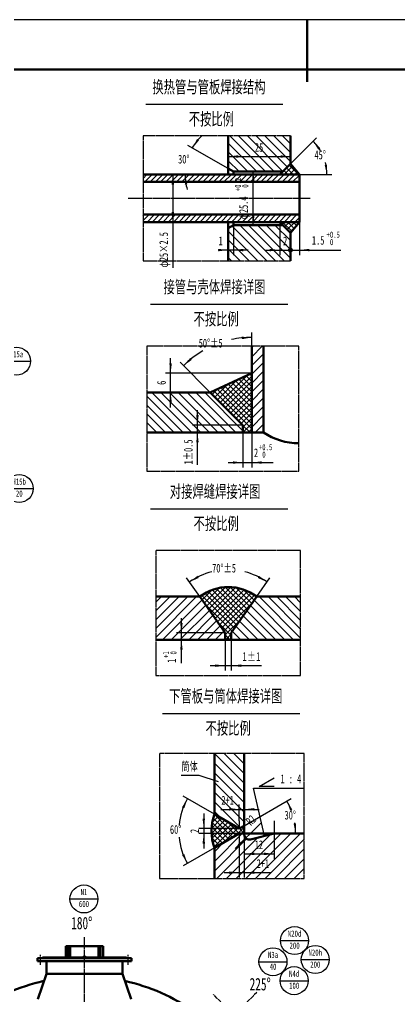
# Model space of a CAD drawing. Header units: millimetres. Extents: x -8410 to 8410, y -5940 to 5940.
# Drawn here: x -2311 to 742, y -1907 to 5940 of the extents above; entities that cross this region are included whole.
import ezdxf

# ---------------------------------------------------------------- set-up
doc = ezdxf.new("R2010")
doc.units = ezdxf.units.MM
doc.linetypes.add('EB_DASHDOT', pattern=[39, 30, -3, 3, -3])
for name, color, linetype, lineweight in [('CAXA0', 7, 'Continuous', 70), ('CAXA1', 1, 'EB_DASHDOT', 25), ('CAXA3', 7, 'Continuous', 25), ('CAXA4', 3, 'Continuous', 25), ('CAXA5', 4, 'Continuous', 25)]:
    doc.layers.add(name, color=color, linetype=linetype, lineweight=lineweight)
doc.styles.add('标准', font='', dxfattribs={"width": 0.667})
doc.styles.get('标准').set_extended_font_data('FangSong_GB2312')
doc.dimstyles.new('标准', dxfattribs={"dimscale": 20, "dimtxt": 3.5, "dimasz": 4, "dimexe": 2, "dimexo": 0, "dimtad": 1, "dimdec": 1, "dimdsep": 46, "dimtxsty": '标准', "dimcen": 0, "dimdle": 6, "dimazin": 2, "dimtfac": 1, "dimtdec": 3, "dimtmove": 0, "dimatfit": 3, "dimldrblk": 'NONE', "dimfxl": 0, "dimtolj": 1, "dimtzin": 0, "dimarcsym": 0})
doc.dimstyles.new('标准(箭头)', dxfattribs={"dimscale": 20, "dimtxt": 3.5, "dimasz": 4, "dimexe": 2, "dimexo": 0, "dimtad": 1, "dimdec": 1, "dimdsep": 46, "dimtxsty": '标准', "dimblk2": 'DOT', "dimcen": 0, "dimdle": 6, "dimazin": 2, "dimtfac": 1, "dimtdec": 3, "dimtmove": 0, "dimatfit": 3, "dimldrblk": 'NONE', "dimfxl": 0, "dimtolj": 1, "dimtzin": 0, "dimarcsym": 0})
doc.dimstyles.new('标准(箭头左)', dxfattribs={"dimscale": 20, "dimtxt": 3.5, "dimasz": 4, "dimexe": 2, "dimexo": 0, "dimtad": 1, "dimdec": 1, "dimdsep": 46, "dimtxsty": '标准', "dimblk1": 'DOT', "dimcen": 0, "dimdle": 6, "dimazin": 2, "dimtfac": 1, "dimtdec": 3, "dimtmove": 0, "dimatfit": 3, "dimldrblk": 'NONE', "dimfxl": 0, "dimtolj": 1, "dimtzin": 0, "dimarcsym": 0})

# ---------------------------------------------------------------- blocks, each defined once
blk = doc.blocks.new('CAXBLOCK131')
at = {"layer": 'CAXA0', "color": 0, "linetype": 'Continuous', "lineweight": 25}
for p, q in [((-184.8, 4694.3), (-117.7, 4761.4)), ((-142.3, 4694.3), (-98.4, 4738.2)), ((-99.9, 4694.3), (-79.2, 4715)), ((-202.2, 4295), (-183.6, 4313.6)), ((-180.9, 4273.8), (-141.2, 4313.6)), ((-159.7, 4252.6), (-98.8, 4313.6)), ((-138.5, 4231.4), (-89.2, 4280.7))]:
    blk.add_line(p, q, dxfattribs=at)
blk = doc.blocks.new('CAXBLOCK132')
at = {"layer": 'CAXA0', "color": 0, "linetype": 'Continuous', "lineweight": 25}
for p, q in [((-187.7, 4727.3), (-154.6, 4694.3)), ((-166.4, 4748.5), (-112.2, 4694.3)), ((-145.2, 4769.7), (-69.8, 4694.3)), ((-208.9, 4706.1), (-197.1, 4694.3)), ((-198.2, 4313.6), (-123.8, 4239.2)), ((-155.8, 4313.6), (-104.5, 4262.3)), ((-113.4, 4313.6), (-85.3, 4285.5)), ((-70.9, 4313.6), (-66, 4308.6))]:
    blk.add_line(p, q, dxfattribs=at)
blk = doc.blocks.new('CAXBLOCK133')
at = {"layer": 'CAXA0', "color": 0, "linetype": 'Continuous', "lineweight": 25}
for p, q in [((-634, 4947.3), (-405.4, 4718.7)), ((-621.7, 5005.7), (-334.7, 4718.7)), ((-551, 5005.7), (-264, 4718.7)), ((-480.3, 5005.7), (-194.7, 4720.2)), ((-409.6, 5005.7), (-159.4, 4755.6)), ((-338.8, 5005.7), (-134, 4800.9)), ((-268.1, 5005.7), (-134, 4871.6)), ((-197.4, 5005.7), (-134, 4942.3)), ((-634, 4876.6), (-476.1, 4718.7)), ((-634, 4805.9), (-546.8, 4718.7)), ((-634, 4240.2), (-395.8, 4002.1)), ((-605.1, 4282), (-325.1, 4002.1)), ((-541.4, 4289.1), (-254.4, 4002.1)), ((-470.7, 4289.1), (-183.7, 4002.1)), ((-400, 4289.1), (-134, 4023.1)), ((-329.3, 4289.1), (-134, 4093.8)), ((-258.6, 4289.1), (-134, 4164.5)), ((-634, 4169.5), (-466.6, 4002.1)), ((-634, 4098.8), (-537.3, 4002.1)), ((-634, 4028.1), (-608, 4002.1))]:
    blk.add_line(p, q, dxfattribs=at)
blk = doc.blocks.new('CAXBLOCK134')
at = {"layer": 'CAXA0', "color": 0, "linetype": 'Continuous', "lineweight": 25}
for p, q in [((-1318, 4664.1), (-1287.9, 4694.3)), ((-1304.5, 4635.1), (-1245.4, 4694.3)), ((-1262.1, 4635.1), (-1203, 4694.3)), ((-1219.7, 4635.1), (-1160.6, 4694.3)), ((-1177.3, 4635.1), (-1118.2, 4694.3)), ((-1134.8, 4635.1), (-1075.7, 4694.3)), ((-1092.4, 4635.1), (-1033.3, 4694.3)), ((-1050, 4635.1), (-990.9, 4694.3)), ((-1007.6, 4635.1), (-948.4, 4694.3)), ((-965.1, 4635.1), (-906, 4694.3)), ((-922.7, 4635.1), (-863.6, 4694.3)), ((-880.3, 4635.1), (-821.2, 4694.3)), ((-837.9, 4635.1), (-778.7, 4694.3)), ((-795.4, 4635.1), (-736.3, 4694.3)), ((-753, 4635.1), (-693.9, 4694.3)), ((-710.6, 4635.1), (-651.5, 4694.3)), ((-668.2, 4635.1), (-609, 4694.3)), ((-625.7, 4635.1), (-566.6, 4694.3)), ((-583.3, 4635.1), (-524.2, 4694.3)), ((-540.9, 4635.1), (-481.8, 4694.3)), ((-498.4, 4635.1), (-439.3, 4694.3)), ((-456, 4635.1), (-396.9, 4694.3)), ((-413.6, 4635.1), (-354.5, 4694.3)), ((-371.2, 4635.1), (-312, 4694.3)), ((-328.7, 4635.1), (-269.6, 4694.3)), ((-286.3, 4635.1), (-227.2, 4694.3)), ((-243.9, 4635.1), (-184.8, 4694.3)), ((-201.5, 4635.1), (-142.3, 4694.3)), ((-159, 4635.1), (-99.9, 4694.3)), ((-116.6, 4635.1), (-61.9, 4689.9)), ((-74.2, 4635.1), (-61.9, 4647.5)), ((-1318, 4324.7), (-1270, 4372.7)), ((-1318, 4367.1), (-1312.5, 4372.7)), ((-1286.7, 4313.6), (-1227.6, 4372.7)), ((-1244.3, 4313.6), (-1185.2, 4372.7)), ((-1201.9, 4313.6), (-1142.7, 4372.7)), ((-1159.4, 4313.6), (-1100.3, 4372.7)), ((-1117, 4313.6), (-1057.9, 4372.7)), ((-1074.6, 4313.6), (-1015.5, 4372.7)), ((-1032.2, 4313.6), (-973, 4372.7)), ((-989.7, 4313.6), (-930.6, 4372.7)), ((-947.3, 4313.6), (-888.2, 4372.7)), ((-904.9, 4313.6), (-845.8, 4372.7)), ((-862.5, 4313.6), (-803.3, 4372.7)), ((-820, 4313.6), (-760.9, 4372.7)), ((-777.6, 4313.6), (-718.5, 4372.7)), ((-735.2, 4313.6), (-676.1, 4372.7)), ((-692.7, 4313.6), (-633.6, 4372.7)), ((-650.3, 4313.6), (-591.2, 4372.7)), ((-607.9, 4313.6), (-548.8, 4372.7)), ((-565.5, 4313.6), (-506.3, 4372.7)), ((-523, 4313.6), (-463.9, 4372.7)), ((-480.6, 4313.6), (-421.5, 4372.7)), ((-438.2, 4313.6), (-379.1, 4372.7)), ((-395.8, 4313.6), (-336.6, 4372.7)), ((-353.3, 4313.6), (-294.2, 4372.7)), ((-310.9, 4313.6), (-251.8, 4372.7)), ((-268.5, 4313.6), (-209.4, 4372.7)), ((-226.1, 4313.6), (-166.9, 4372.7)), ((-183.6, 4313.6), (-124.5, 4372.7)), ((-141.2, 4313.6), (-82.1, 4372.7)), ((-98.8, 4313.6), (-61.9, 4350.5))]:
    blk.add_line(p, q, dxfattribs=at)
blk = doc.blocks.new('*D248')
at = {"layer": 'CAXA4', "linetype": 'Continuous', "lineweight": 25}
for points in [[(-922.9, 4909.3), (-884.3, 4981), (-869.1, 4968)], [(-980.5, 4694.3), (-982.9, 4612.9), (-963.2, 4616.6)]]:
    blk.add_hatch(color=0, dxfattribs=at).paths.add_polyline_path(points, flags=0)
at = {"layer": 'CAXA4', "color": 0, "linetype": 'Continuous', "lineweight": 25}
blk.add_line((-634, 4742.5), (-957.5, 4929.3), dxfattribs=at)
for start, end in [(134.01365, 150), (180, 195.98635)]:
    blk.add_arc((-550.4, 4694.3), 430.1, start, end, dxfattribs=at)
at = {"layer": 'CAXA4', "color": 0, "linetype": 'Continuous', "lineweight": 25, "insert": (-1036.8, 4853.5), "char_height": 70, "attachment_point": 1, "style": '标准'}
blk.add_mtext('\\fFangSong_GB2312|b0|i0|p34;30{%%D}', dxfattribs=at)
blk = doc.blocks.new('_NONE')
blk = doc.blocks.new('*D249')
at = {"layer": 'CAXA4', "linetype": 'Continuous', "lineweight": 25}
for points in [[(-1079.5, 4694.3), (-1089.5, 4614.3), (-1069.5, 4614.3)], [(-1079.5, 4313.6), (-1089.5, 4393.6), (-1069.5, 4393.6)]]:
    blk.add_hatch(color=0, dxfattribs=at).paths.add_polyline_path(points, flags=0)
at = {"layer": 'CAXA4', "color": 0, "linetype": 'Continuous', "lineweight": 25}
for p, q in [((-1321, 4694.3), (-1039.5, 4694.3)), ((-1079.5, 4694.3), (-1079.5, 3944.7)), ((-1321, 4313.6), (-1039.5, 4313.6))]:
    blk.add_line(p, q, dxfattribs=at)
at = {"layer": 'CAXA4', "color": 0, "linetype": 'Continuous', "lineweight": 25, "insert": (-1187.9, 3948.2), "char_height": 70, "attachment_point": 1, "rotation": 90, "style": '标准'}
blk.add_mtext('\\fFangSong_GB2312|b0|i0|p34;φ25×2.5', dxfattribs=at)
blk = doc.blocks.new('CAXBLOCK135')
at = {"layer": 'CAXA4', "color": 0, "attachment_point": 1, "rotation": 90, "style": '标准'}
for s, insert, char_height in [('\\fFangSong_GB2312|b0|i0|p34;+0.2', (-581.1, 4561.2), 49.497), ('\\fFangSong_GB2312|b0|i0|p34;0', (-522, 4588.8), 49.497), ('\\fFangSong_GB2312|b0|i0|p34;φ25.4', (-546.1, 4334.3), 70)]:
    blk.add_mtext(s, dxfattribs=dict(at, insert=insert, char_height=char_height))
blk = doc.blocks.new('*D250')
at = {"layer": 'CAXA4', "linetype": 'Continuous', "lineweight": 25}
for points in [[(-432.7, 4718.7), (-422.7, 4638.7), (-442.7, 4638.7)], [(-432.7, 4289.1), (-422.7, 4369.1), (-442.7, 4369.1)]]:
    blk.add_hatch(color=0, dxfattribs=at).paths.add_polyline_path(points, flags=0)
at = {"layer": 'CAXA4', "color": 0, "linetype": 'Continuous', "lineweight": 25}
for p, q in [((-592.8, 4718.7), (-392.7, 4718.7)), ((-432.7, 4289.1), (-432.7, 4718.7)), ((-196.2, 4289.1), (-472.7, 4289.1))]:
    blk.add_line(p, q, dxfattribs=at)
blk.add_blockref('CAXBLOCK135', (0, 0), dxfattribs=at)
blk = doc.blocks.new('*D252')
at = {"layer": 'CAXA4', "linetype": 'Continuous', "lineweight": 25}
for points in [[(-634, 4088.2), (-714, 4098.2), (-714, 4078.2)], [(-592.8, 4088.2), (-512.8, 4098.2), (-512.8, 4078.2)]]:
    blk.add_hatch(color=0, dxfattribs=at).paths.add_polyline_path(points, flags=0)
at = {"layer": 'CAXA4', "color": 0, "linetype": 'Continuous', "lineweight": 25}
for p, q in [((-634, 4313.6), (-634, 4048.2)), ((-592.8, 4289.1), (-592.8, 4048.2)), ((-472.8, 4088.2), (-714.8, 4088.2))]:
    blk.add_line(p, q, dxfattribs=at)
at = {"layer": 'CAXA4', "color": 0, "linetype": 'Continuous', "lineweight": 25, "insert": (-711.3, 4196.6), "char_height": 70, "attachment_point": 1, "style": '标准'}
blk.add_mtext('\\fFangSong_GB2312|b0|i0|p34;1', dxfattribs=at)
blk = doc.blocks.new('*D253')
at = {"layer": 'CAXA4', "linetype": 'Continuous', "lineweight": 25}
for points in [[(47.8, 4962.8), (106.4, 4906.1), (89.6, 4895.2)], [(159, 4694.3), (160.4, 4775.8), (140.8, 4771.6)]]:
    blk.add_hatch(color=0, dxfattribs=at).paths.add_polyline_path(points, flags=0)
at = {"layer": 'CAXA4', "color": 0, "linetype": 'Continuous', "lineweight": 25}
for p, q in [((-134, 4781), (76.1, 4991)), ((-61.9, 4694.3), (199, 4694.3))]:
    blk.add_line(p, q, dxfattribs=at)
for start, end in [(30.59508, 45), (0, 14.85652)]:
    blk.add_arc((-220.7, 4694.3), 379.7, start, end, dxfattribs=at)
at = {"layer": 'CAXA4', "color": 0, "linetype": 'Continuous', "lineweight": 25, "insert": (59.2, 4887.5), "char_height": 70, "attachment_point": 1, "style": '标准'}
blk.add_mtext('\\fFangSong_GB2312|b0|i0|p34;45{%%D}', dxfattribs=at)
blk = doc.blocks.new('*D254')
at = {"layer": 'CAXA4', "linetype": 'Continuous', "lineweight": 25}
for points in [[(-220.7, 4088.2), (-300.7, 4078.2), (-300.7, 4098.2)], [(-114, 4088.2), (-114.2, 4091.3), (-115, 4094.4), (-116.2, 4097.3), (-117.8, 4100), (-119.9, 4102.4), (-122.2, 4104.4), (-124.9, 4106), (-127.8, 4107.2), (-130.9, 4108), (-134, 4108.2), (-137.1, 4108), (-140.2, 4107.2), (-143.1, 4106), (-145.7, 4104.4), (-148.1, 4102.4), (-150.2, 4100), (-151.8, 4097.3), (-153, 4094.4), (-153.7, 4091.3), (-154, 4088.2), (-153.7, 4085.1), (-153, 4082), (-151.8, 4079.1), (-150.2, 4076.5), (-148.1, 4074.1), (-145.7, 4072), (-143.1, 4070.4), (-140.2, 4069.2), (-137.1, 4068.5), (-134, 4068.2), (-130.9, 4068.5), (-127.8, 4069.2), (-124.9, 4070.4), (-122.2, 4072), (-119.9, 4074.1), (-117.8, 4076.5), (-116.2, 4079.1), (-115, 4082), (-114.2, 4085.1)]]:
    blk.add_hatch(color=0, dxfattribs=at).paths.add_polyline_path(points, flags=0)
at = {"layer": 'CAXA4', "color": 0, "linetype": 'Continuous', "lineweight": 25}
for p, q in [((-134, 4226.9), (-134, 4048.2)), ((-340.7, 4088.2), (-14, 4088.2)), ((-220.7, 4157.8), (-220.7, 4048.2))]:
    blk.add_line(p, q, dxfattribs=at)
at = {"layer": 'CAXA4', "color": 0, "linetype": 'Continuous', "lineweight": 25, "insert": (-193.3, 4196.6), "char_height": 70, "attachment_point": 1, "style": '标准'}
blk.add_mtext('\\fFangSong_GB2312|b0|i0|p34;2', dxfattribs=at)
blk = doc.blocks.new('_DOT')
at = {"color": 0, "linetype": 'ByBlock', "lineweight": -2}
blk.add_line((-0.5, 0), (-1, 0), dxfattribs=at)
at = {"color": 0, "linetype": 'ByBlock', "const_width": 0.5}
blk.add_lwpolyline([(-0.25, 0, 1), (0.25, 0, 1)], format="xyb", close=True, dxfattribs=at)
blk = doc.blocks.new('CAXBLOCK136')
at = {"layer": 'CAXA4', "color": 0, "attachment_point": 1, "style": '标准'}
for s, insert, char_height in [('\\fFangSong_GB2312|b0|i0|p34;1.5', (38.6, 4201.6), 70), ('\\fFangSong_GB2312|b0|i0|p34;+0.5', (155.6, 4236.6), 49.497), ('\\fFangSong_GB2312|b0|i0|p34;0', (183.1, 4177.5), 49.497)]:
    blk.add_mtext(s, dxfattribs=dict(at, insert=insert, char_height=char_height))
blk = doc.blocks.new('*D255')
at = {"layer": 'CAXA4', "linetype": 'Continuous', "lineweight": 25}
for points in [[(-114, 4088.2), (-114.2, 4091.3), (-115, 4094.4), (-116.2, 4097.3), (-117.8, 4100), (-119.9, 4102.4), (-122.2, 4104.4), (-124.9, 4106), (-127.8, 4107.2), (-130.9, 4108), (-134, 4108.2), (-137.1, 4108), (-140.2, 4107.2), (-143.1, 4106), (-145.7, 4104.4), (-148.1, 4102.4), (-150.2, 4100), (-151.8, 4097.3), (-153, 4094.4), (-153.7, 4091.3), (-154, 4088.2), (-153.7, 4085.1), (-153, 4082), (-151.8, 4079.1), (-150.2, 4076.5), (-148.1, 4074.1), (-145.7, 4072), (-143.1, 4070.4), (-140.2, 4069.2), (-137.1, 4068.5), (-134, 4068.2), (-130.9, 4068.5), (-127.8, 4069.2), (-124.9, 4070.4), (-122.2, 4072), (-119.9, 4074.1), (-117.8, 4076.5), (-116.2, 4079.1), (-115, 4082), (-114.2, 4085.1)], [(-61.9, 4088.2), (18.1, 4078.2), (18.1, 4098.2)]]:
    blk.add_hatch(color=0, dxfattribs=at).paths.add_polyline_path(points, flags=0)
at = {"layer": 'CAXA4', "color": 0, "linetype": 'Continuous', "lineweight": 25}
for p, q in [((-61.9, 4313.6), (-61.9, 4048.2)), ((-134, 4226.9), (-134, 4048.2)), ((-254, 4088.2), (271.4, 4088.2))]:
    blk.add_line(p, q, dxfattribs=at)
blk.add_blockref('CAXBLOCK136', (0, 0), dxfattribs=at)
blk = doc.blocks.new('CAXBLOCK137')
at = {"layer": 'CAXA0', "color": 0, "linetype": 'Continuous', "lineweight": 25}
for p, q in [((-698.9, 2865), (-482.3, 3081.6)), ((-677.6, 2843.7), (-445, 3076.4)), ((-741.3, 2907.4), (-640.3, 3008.4)), ((-720.1, 2886.2), (-561.3, 3045)), ((-656.4, 2822.5), (-445, 3033.9)), ((-635.2, 2801.3), (-445, 2991.5)), ((-762.5, 2928.6), (-719.3, 2971.8)), ((-614, 2780.1), (-445, 2949.1)), ((-592.8, 2758.9), (-445, 2906.7)), ((-571.6, 2737.7), (-445, 2864.2)), ((-550.4, 2716.5), (-445, 2821.8)), ((-529.2, 2695.3), (-445, 2779.4)), ((-515.9, 2666.1), (-445, 2737)), ((-515.9, 2623.6), (-445, 2694.5)), ((-474.2, 2622.9), (-445, 2652.1))]:
    blk.add_line(p, q, dxfattribs=at)
blk = doc.blocks.new('CAXBLOCK138')
at = {"layer": 'CAXA0', "color": 0, "linetype": 'Continuous', "lineweight": 25}
for p, q in [((-519, 3064.6), (-445, 2990.6)), ((-490, 3078), (-445, 3033)), ((-461, 3091.4), (-445, 3075.5)), ((-693, 2984), (-445, 2736)), ((-664, 2997.4), (-445, 2778.5)), ((-635, 3010.9), (-445, 2820.9)), ((-606, 3024.3), (-445, 2863.3)), ((-577, 3037.7), (-445, 2905.8)), ((-548, 3051.1), (-445, 2948.2)), ((-751, 2957.2), (-445, 2651.2)), ((-722, 2970.6), (-445, 2693.6)), ((-515.9, 2679.7), (-459.1, 2622.9)), ((-515.9, 2637.2), (-501.6, 2622.9))]:
    blk.add_line(p, q, dxfattribs=at)
blk = doc.blocks.new('CAXBLOCK139')
at = {"layer": 'CAXA0', "color": 0, "linetype": 'Continuous', "lineweight": 25}
for p, q in [((-1287.8, 2914.1), (-996.5, 2622.9)), ((-1247.4, 2944.5), (-925.8, 2622.9)), ((-1176.7, 2944.5), (-855.1, 2622.9)), ((-1106, 2944.5), (-784.4, 2622.9)), ((-1035.3, 2944.5), (-713.7, 2622.9)), ((-964.6, 2944.5), (-643, 2622.9)), ((-893.9, 2944.5), (-572.3, 2622.9)), ((-823.2, 2944.5), (-515.9, 2637.2)), ((-1287.8, 2843.4), (-1067.3, 2622.9)), ((-1287.8, 2772.7), (-1138, 2622.9)), ((-1287.8, 2702), (-1208.7, 2622.9)), ((-1287.8, 2631.3), (-1279.4, 2622.9))]:
    blk.add_line(p, q, dxfattribs=at)
blk = doc.blocks.new('CAXBLOCK140')
at = {"layer": 'CAXA0', "color": 0, "linetype": 'Continuous', "lineweight": 25}
for p, q in [((-445, 3231.9), (-361.9, 3315.1)), ((-445, 3302.6), (-432.6, 3315.1)), ((-445, 3161.2), (-350.5, 3255.7)), ((-445, 3090.5), (-350.5, 3185)), ((-445, 3019.8), (-350.5, 3114.3)), ((-445, 2949.1), (-350.5, 3043.6)), ((-445, 2878.4), (-350.5, 2972.9)), ((-445, 2807.7), (-350.5, 2902.2)), ((-445, 2737), (-350.5, 2831.5)), ((-445, 2666.2), (-350.5, 2760.8)), ((-417.7, 2622.9), (-350.5, 2690))]:
    blk.add_line(p, q, dxfattribs=at)
blk = doc.blocks.new('*D261')
at = {"layer": 'CAXA4', "linetype": 'Continuous', "lineweight": 25}
for points in [[(-1097.3, 3098.8), (-1087.3, 3178.8), (-1107.3, 3178.8)], [(-1097.3, 2944.5), (-1087.3, 2864.5), (-1107.3, 2864.5)]]:
    blk.add_hatch(color=0, dxfattribs=at).paths.add_polyline_path(points, flags=0)
at = {"layer": 'CAXA4', "color": 0, "linetype": 'Continuous', "lineweight": 25}
for p, q in [((-1097.3, 2824.5), (-1097.3, 3218.8)), ((-445, 3098.8), (-1137.3, 3098.8)), ((-819.1, 2944.5), (-1137.3, 2944.5))]:
    blk.add_line(p, q, dxfattribs=at)
at = {"layer": 'CAXA4', "color": 0, "linetype": 'Continuous', "lineweight": 25, "insert": (-1205.7, 3005.6), "char_height": 70, "attachment_point": 1, "rotation": 90, "style": '标准'}
blk.add_mtext('\\fFangSong_GB2312|b0|i0|p34;6', dxfattribs=at)
blk = doc.blocks.new('CAXBLOCK141')
at = {"layer": 'CAXA4', "color": 0, "attachment_point": 1, "style": '标准'}
for s, insert, char_height in [('\\fFangSong_GB2312|b0|i0|p34;+0.5', (-388.1, 2529.7), 49.497), ('\\fFangSong_GB2312|b0|i0|p34;2', (-427.1, 2494.7), 70), ('\\fFangSong_GB2312|b0|i0|p34;0', (-360.6, 2470.6), 49.497)]:
    blk.add_mtext(s, dxfattribs=dict(at, insert=insert, char_height=char_height))
blk = doc.blocks.new('*D262')
at = {"layer": 'CAXA4', "linetype": 'Continuous', "lineweight": 25}
for points in [[(-515.9, 2381.3), (-595.9, 2371.3), (-595.9, 2391.3)], [(-445, 2381.3), (-365, 2371.3), (-365, 2391.3)]]:
    blk.add_hatch(color=0, dxfattribs=at).paths.add_polyline_path(points, flags=0)
at = {"layer": 'CAXA4', "color": 0, "linetype": 'Continuous', "lineweight": 25}
for p, q in [((-515.9, 2682), (-515.9, 2341.3)), ((-445, 2622.9), (-445, 2341.3)), ((-635.9, 2381.3), (-272.3, 2381.3))]:
    blk.add_line(p, q, dxfattribs=at)
blk.add_blockref('CAXBLOCK141', (0, 0), dxfattribs=at)
blk = doc.blocks.new('CAXBLOCK142')
at = {"layer": 'CAXA4', "color": 0, "insert": (-989.9, 2366.5), "char_height": 70, "attachment_point": 1, "rotation": 90, "style": '标准'}
blk.add_mtext('\\fFangSong_GB2312|b0|i0|p34;1{%%P}0.5', dxfattribs=at)
blk = doc.blocks.new('*D264')
at = {"layer": 'CAXA4', "linetype": 'Continuous', "lineweight": 25}
for points in [[(-881.5, 2682), (-871.5, 2762), (-891.5, 2762)], [(-881.5, 2622.9), (-871.5, 2542.9), (-891.5, 2542.9)]]:
    blk.add_hatch(color=0, dxfattribs=at).paths.add_polyline_path(points, flags=0)
at = {"layer": 'CAXA4', "color": 0, "linetype": 'Continuous', "lineweight": 25}
for p, q in [((-881.5, 2363), (-881.5, 2802)), ((-515.9, 2682), (-921.5, 2682)), ((-611.7, 2622.9), (-921.5, 2622.9))]:
    blk.add_line(p, q, dxfattribs=at)
blk.add_blockref('CAXBLOCK142', (0, 0), dxfattribs=at)
blk = doc.blocks.new('CAXBLOCK143')
at = {"layer": 'CAXA4', "color": 0, "insert": (-871.2, 3375.4), "char_height": 70, "attachment_point": 1, "style": '标准'}
blk.add_mtext('\\fFangSong_GB2312|b0|i0|p34;50{%%D}{%%P}5', dxfattribs=at)
blk = doc.blocks.new('*D266')
at = {"layer": 'CAXA4', "linetype": 'Continuous', "lineweight": 25}
for points in [[(-445, 3386.5), (-525.9, 3392.3), (-523.9, 3372.4)], [(-993.3, 3159.4), (-940.2, 3220.7), (-927.6, 3205.2)]]:
    blk.add_hatch(color=0, dxfattribs=at).paths.add_polyline_path(points, flags=0)
at = {"layer": 'CAXA4', "color": 0, "linetype": 'Continuous', "lineweight": 25}
for p, q in [((-445, 3315.1), (-445, 3426.5)), ((-778.4, 2944.5), (-1021.6, 3187.7))]:
    blk.add_line(p, q, dxfattribs=at)
for start, end in [(90, 102.19424), (120.45397, 135)]:
    blk.add_arc((-445, 2611.1), 775.4, start, end, dxfattribs=at)
blk.add_blockref('CAXBLOCK143', (0, 0), dxfattribs=at)
blk = doc.blocks.new('CAXBLOCK144')
at = {"layer": 'CAXA0', "color": 0, "linetype": 'Continuous', "lineweight": 25}
for p, q in [((-1215.3, 976.7), (-887.8, 1304.3)), ((-1215.3, 1047.4), (-958.5, 1304.3)), ((-1215.3, 1118.1), (-1029.2, 1304.3)), ((-1215.3, 1188.9), (-1099.9, 1304.3)), ((-1215.3, 1259.6), (-1170.6, 1304.3)), ((-1163.1, 958.2), (-843.9, 1277.4)), ((-1092.4, 958.2), (-814.8, 1235.8)), ((-1021.7, 958.2), (-785.7, 1194.2)), ((-951, 958.2), (-756.5, 1152.6)), ((-880.3, 958.2), (-727.4, 1111)), ((-809.5, 958.2), (-698.3, 1069.5)), ((-738.8, 958.2), (-669.2, 1027.9)), ((-668.1, 958.2), (-658.2, 968.1))]:
    blk.add_line(p, q, dxfattribs=at)
blk = doc.blocks.new('CAXBLOCK145')
at = {"layer": 'CAXA0', "color": 0, "linetype": 'Continuous', "lineweight": 25}
for p, q in [((-426.1, 1274.6), (-109.7, 958.2)), ((-385, 1304.3), (-52.7, 971.9)), ((-314.3, 1304.3), (-52.7, 1042.6)), ((-243.6, 1304.3), (-52.7, 1113.3)), ((-172.9, 1304.3), (-52.7, 1184.1)), ((-102.2, 1304.3), (-52.7, 1254.8)), ((-484.3, 1191.4), (-251.1, 958.2)), ((-455.2, 1233), (-180.4, 958.2)), ((-542.5, 1108.2), (-392.5, 958.2)), ((-513.4, 1149.8), (-321.8, 958.2)), ((-600.8, 1025), (-534, 958.2)), ((-571.7, 1066.6), (-463.2, 958.2)), ((-609.7, 963.3), (-604.7, 958.2))]:
    blk.add_line(p, q, dxfattribs=at)
blk = doc.blocks.new('CAXBLOCK146')
at = {"layer": 'CAXA0', "color": 0, "linetype": 'Continuous', "lineweight": 25}
for p, q in [((-794.2, 1345.7), (-548.4, 1099.9)), ((-764.3, 1358.2), (-530.9, 1124.9)), ((-732.1, 1368.5), (-513.4, 1149.8)), ((-697.3, 1376.1), (-495.9, 1174.8)), ((-659.3, 1380.6), (-478.5, 1199.7)), ((-617.4, 1381.1), (-461, 1224.7)), ((-569.8, 1375.9), (-443.5, 1249.6)), ((-513, 1361.5), (-426.1, 1274.6)), ((-848.1, 1314.8), (-583.3, 1050)), ((-822.1, 1331.2), (-565.8, 1075)), ((-431.7, 1322.7), (-408.6, 1299.5)), ((-822.4, 1246.6), (-600.8, 1025)), ((-723.3, 1105.1), (-609.7, 991.6)), ((-658.2, 997.7), (-618.8, 958.2))]:
    blk.add_line(p, q, dxfattribs=at)
blk = doc.blocks.new('CAXBLOCK147')
at = {"layer": 'CAXA0', "color": 0, "linetype": 'Continuous', "lineweight": 25}
for p, q in [((-843.9, 1277.4), (-762.4, 1358.9)), ((-826.4, 1252.5), (-704, 1374.9)), ((-809, 1227.5), (-655.7, 1380.8)), ((-791.5, 1202.5), (-613.2, 1380.9)), ((-774, 1177.6), (-574.9, 1376.8)), ((-756.5, 1152.6), (-539.7, 1369.5)), ((-739.1, 1127.7), (-507.2, 1359.5)), ((-721.6, 1102.7), (-477.1, 1347.3)), ((-861.4, 1302.4), (-850.7, 1313)), ((-704.1, 1077.8), (-448.9, 1333)), ((-686.7, 1052.8), (-422.7, 1316.8)), ((-669.2, 1027.9), (-434.4, 1262.7)), ((-658.2, 996.4), (-533.5, 1121.1)), ((-654, 958.2), (-609.7, 1002.5)), ((-611.6, 958.2), (-609.7, 960))]:
    blk.add_line(p, q, dxfattribs=at)
blk = doc.blocks.new('CAXBLOCK148')
at = {"layer": 'CAXA4', "color": 0, "insert": (-763.4, 1568), "char_height": 70, "attachment_point": 1, "style": '标准'}
blk.add_mtext('\\fFangSong_GB2312|b0|i0|p34;70{%%D}{%%P}5', dxfattribs=at)
blk = doc.blocks.new('*D272')
at = {"layer": 'CAXA4', "linetype": 'Continuous', "lineweight": 25}
for points in [[(-945.1, 1422), (-880.9, 1471.8), (-872, 1453.9)], [(-322.8, 1422), (-387, 1471.8), (-396, 1453.9)]]:
    blk.add_hatch(color=0, dxfattribs=at).paths.add_polyline_path(points, flags=0)
at = {"layer": 'CAXA4', "color": 0, "linetype": 'Continuous', "lineweight": 25}
for p, q in [((-862.7, 1304.3), (-968.1, 1454.7)), ((-405.3, 1304.3), (-299.9, 1454.7))]:
    blk.add_line(p, q, dxfattribs=at)
for start, end in [(104.18551, 125), (55, 75.81449)]:
    blk.add_arc((-634, 977.6), 542.5, start, end, dxfattribs=at)
blk.add_blockref('CAXBLOCK148', (0, 0), dxfattribs=at)
blk = doc.blocks.new('CAXBLOCK149')
at = {"layer": 'CAXA4', "color": 0, "char_height": 70, "attachment_point": 1, "style": '标准'}
for s, insert in [('\\fFangSong_GB2312|b0|i0|p34;{%%P}', (-480.7, 858.2)), ('\\fFangSong_GB2312|b0|i0|p34;1', (-519.7, 858.2)), ('\\fFangSong_GB2312|b0|i0|p34;1', (-409.7, 858.2))]:
    blk.add_mtext(s, dxfattribs=dict(at, insert=insert))
blk = doc.blocks.new('*D274')
at = {"layer": 'CAXA4', "linetype": 'Continuous', "lineweight": 25}
for points in [[(-658.2, 749.8), (-738.2, 739.8), (-738.2, 759.8)], [(-609.7, 749.8), (-529.7, 739.8), (-529.7, 759.8)]]:
    blk.add_hatch(color=0, dxfattribs=at).paths.add_polyline_path(points, flags=0)
at = {"layer": 'CAXA4', "color": 0, "linetype": 'Continuous', "lineweight": 25}
for p, q in [((-658.2, 958.2), (-658.2, 709.8)), ((-609.7, 958.2), (-609.7, 709.8)), ((-778.2, 749.8), (-367.2, 749.8))]:
    blk.add_line(p, q, dxfattribs=at)
blk.add_blockref('CAXBLOCK149', (0, 0), dxfattribs=at)
blk = doc.blocks.new('CAXBLOCK150')
at = {"layer": 'CAXA4', "color": 0, "attachment_point": 1, "rotation": 90, "style": '标准'}
for s, insert, char_height in [('\\fFangSong_GB2312|b0|i0|p34;+1', (-1158.5, 811.7), 49.497), ('\\fFangSong_GB2312|b0|i0|p34;1', (-1123.6, 772.7), 70), ('\\fFangSong_GB2312|b0|i0|p34;0', (-1099.4, 839.2), 49.497)]:
    blk.add_mtext(s, dxfattribs=dict(at, insert=insert, char_height=char_height))
blk = doc.blocks.new('*D276')
at = {"layer": 'CAXA4', "linetype": 'Continuous', "lineweight": 25}
for points in [[(-1010.3, 1012.2), (-1000.3, 1092.2), (-1020.3, 1092.2)], [(-1010.3, 958.2), (-1000.3, 878.2), (-1020.3, 878.2)]]:
    blk.add_hatch(color=0, dxfattribs=at).paths.add_polyline_path(points, flags=0)
at = {"layer": 'CAXA4', "color": 0, "linetype": 'Continuous', "lineweight": 25}
for p, q in [((-1010.3, 769.2), (-1010.3, 1132.2)), ((-658.2, 1012.2), (-1050.3, 1012.2)), ((-702.1, 958.2), (-1050.3, 958.2))]:
    blk.add_line(p, q, dxfattribs=at)
blk.add_blockref('CAXBLOCK150', (0, 0), dxfattribs=at)
blk = doc.blocks.new('CAXBLOCK151')
at = {"layer": 'CAXA0', "color": 0, "linetype": 'Continuous', "lineweight": 25}
for p, q in [((-761.5, -506.9), (-715.4, -460.8)), ((-747.9, -450.9), (-742.3, -445.3)), ((-767.2, -597.5), (-661.6, -491.9)), ((-766.9, -554.8), (-688.5, -476.4)), ((-763.7, -636.4), (-634.7, -507.4)), ((-757.2, -672.4), (-607.8, -522.9)), ((-748.2, -705.8), (-580.9, -538.5)), ((-545.5, -587.9), (-505.5, -547.9)), ((-672, -672), (-554, -554)), ((-571.6, -614), (-545.5, -587.9)), ((-514.1, -598.9), (-505.5, -590.3))]:
    blk.add_line(p, q, dxfattribs=at)
blk = doc.blocks.new('CAXBLOCK152')
at = {"layer": 'CAXA0', "color": 0, "linetype": 'Continuous', "lineweight": 25}
for p, q in [((-743.1, -444.8), (-573.1, -614.9)), ((-766.5, -548.7), (-653.8, -661.5)), ((-762.1, -510.7), (-626.9, -645.9)), ((-754.9, -475.5), (-600, -630.4)), ((-642.8, -502.8), (-546.2, -599.3)), ((-517.7, -542.9), (-505.5, -555.2)), ((-767.5, -590.2), (-680.7, -677)), ((-544.6, -558.5), (-505.5, -597.6)), ((-763.7, -636.3), (-707.6, -692.5)), ((-753, -689.5), (-734.5, -708))]:
    blk.add_line(p, q, dxfattribs=at)
blk = doc.blocks.new('CAXBLOCK153')
at = {"layer": 'CAXA0', "color": 0, "linetype": 'Continuous', "lineweight": 25}
for p, q in [((-744.5, 44.5), (-505.5, -194.6)), ((-666.7, 44.5), (-505.5, -116.8)), ((-588.9, 44.5), (-505.5, -39)), ((-511.2, 44.5), (-505.5, 38.8)), ((-745.5, -32.4), (-505.5, -272.4)), ((-745.5, -110.1), (-505.5, -350.1)), ((-745.5, -187.9), (-505.5, -427.9)), ((-745.5, -265.7), (-505.5, -505.7)), ((-745.5, -343.5), (-535.7, -553.3)), ((-745.5, -421.3), (-692.9, -473.8))]:
    blk.add_line(p, q, dxfattribs=at)
blk = doc.blocks.new('CAXBLOCK154')
at = {"layer": 'CAXA0', "color": 0, "linetype": 'Continuous', "lineweight": 25}
for p, q in [((-745.5, -823.2), (-521.1, -598.9)), ((-648.1, -959.2), (-295.2, -606.4)), ((-570.3, -959.2), (-210, -598.9)), ((-492.5, -959.2), (-132.2, -598.9)), ((-414.7, -959.2), (-54.5, -598.9)), ((-745.5, -901), (-486.3, -641.9)), ((-745.5, -745.5), (-672, -672)), ((-725.8, -959.2), (-399, -632.3)), ((-336.9, -959.2), (-22.9, -645.1)), ((-259.1, -959.2), (-22.9, -722.9)), ((-181.4, -959.2), (-22.9, -800.7)), ((-103.6, -959.2), (-22.9, -878.5)), ((-25.8, -959.2), (-22.9, -956.3))]:
    blk.add_line(p, q, dxfattribs=at)
blk = doc.blocks.new('*D282')
at = {"layer": 'CAXA4', "linetype": 'Continuous', "lineweight": 25}
for points in [[(-830.6, -558.9), (-840.6, -478.9), (-820.6, -478.9)], [(-830.6, -598.9), (-840.6, -678.9), (-820.6, -678.9)]]:
    blk.add_hatch(color=0, dxfattribs=at).paths.add_polyline_path(points, flags=0)
at = {"layer": 'CAXA4', "color": 0, "linetype": 'Continuous', "lineweight": 25}
for p, q in [((-830.6, -438.9), (-830.6, -718.9)), ((-586.7, -558.9), (-870.6, -558.9)), ((-545.5, -598.9), (-870.6, -598.9))]:
    blk.add_line(p, q, dxfattribs=at)
at = {"layer": 'CAXA4', "color": 0, "linetype": 'Continuous', "lineweight": 25, "insert": (-939, -594.9), "char_height": 70, "attachment_point": 1, "rotation": 90, "style": '标准'}
blk.add_mtext('\\fFangSong_GB2312|b0|i0|p34;2', dxfattribs=at)
blk = doc.blocks.new('*D283')
at = {"layer": 'CAXA4', "linetype": 'Continuous', "lineweight": 25}
for points in [[(-961.7, -318.6), (-1005.5, -387.1), (-986.9, -394.3)], [(-961.7, -839.2), (-1005.5, -770.8), (-986.9, -763.5)]]:
    blk.add_hatch(color=0, dxfattribs=at).paths.add_polyline_path(points, flags=0)
at = {"layer": 'CAXA4', "color": 0, "linetype": 'Continuous', "lineweight": 25}
for p, q in [((-745.5, -443.5), (-996.3, -298.6)), ((-745.5, -714.4), (-996.3, -859.2))]:
    blk.add_line(p, q, dxfattribs=at)
for start, end in [(150, 174.71537), (185.28463, 210)]:
    blk.add_arc((-510.8, -578.9), 520.6, start, end, dxfattribs=at)
at = {"layer": 'CAXA4', "color": 0, "linetype": 'Continuous', "lineweight": 25, "insert": (-1102.4, -531), "char_height": 70, "attachment_point": 1, "style": '标准'}
blk.add_mtext('\\fFangSong_GB2312|b0|i0|p34;60{%%D}', dxfattribs=at)
blk = doc.blocks.new('*D284')
at = {"layer": 'CAXA4', "linetype": 'Continuous', "lineweight": 25}
for points in [[(-162.5, -337.8), (-118.6, -406.3), (-137.3, -413.5)], [(-92.5, -598.9), (-88.8, -517.7), (-108.5, -520.8)]]:
    blk.add_hatch(color=0, dxfattribs=at).paths.add_polyline_path(points, flags=0)
at = {"layer": 'CAXA4', "color": 0, "linetype": 'Continuous', "lineweight": 25}
blk.add_line((-505.5, -535.8), (-127.8, -317.8), dxfattribs=at)
for start, end in [(20.52632, 30), (0, 9.61347)]:
    blk.add_arc((-614.7, -598.9), 522.2, start, end, dxfattribs=at)
at = {"layer": 'CAXA4', "color": 0, "linetype": 'Continuous', "lineweight": 25, "insert": (-181.3, -415.8), "char_height": 70, "attachment_point": 1, "style": '标准'}
blk.add_mtext('\\fFangSong_GB2312|b0|i0|p34;30{%%D}', dxfattribs=at)
blk = doc.blocks.new('*D285')
at = {"layer": 'CAXA4', "linetype": 'Continuous', "lineweight": 25}
blk.add_hatch(color=0, dxfattribs=at).paths.add_polyline_path([(-494, -635.7), (-544.1, -698.9), (-558.1, -684.6)], flags=0)
at = {"layer": 'CAXA4', "color": 0, "linetype": 'Continuous', "lineweight": 25}
blk.add_line((-579.6, -719.8), (-371.1, -515), dxfattribs=at)
at = {"layer": 'CAXA4', "color": 0, "linetype": 'Continuous', "lineweight": 25, "insert": (-500.2, -489.9), "char_height": 70, "attachment_point": 1, "rotation": 44.484, "style": '标准'}
blk.add_mtext('\\fFangSong_GB2312|b0|i0|p34;R2', dxfattribs=at)
blk = doc.blocks.new('*D286')
at = {"layer": 'CAXA0', "linetype": 'Continuous', "lineweight": 25}
for points in [[(-505.5, -762.2), (-425.5, -772.2), (-425.5, -752.2)], [(-265.5, -762.2), (-345.5, -772.2), (-345.5, -752.2)]]:
    blk.add_hatch(color=0, dxfattribs=at).paths.add_polyline_path(points, flags=0)
at = {"layer": 'CAXA0', "color": 0, "linetype": 'Continuous', "lineweight": 25}
for p, q in [((-265.5, -497.8), (-265.5, -802.2)), ((-505.5, -607.7), (-505.5, -802.2)), ((-505.5, -762.2), (-265.5, -762.2))]:
    blk.add_line(p, q, dxfattribs=at)
at = {"layer": 'CAXA0', "color": 0, "linetype": 'Continuous', "lineweight": 25, "insert": (-420.9, -653.8), "char_height": 70, "attachment_point": 1, "style": '标准'}
blk.add_mtext('\\fFangSong_GB2312|b0|i0|p34;12', dxfattribs=at)
blk = doc.blocks.new('*D287')
at = {"layer": 'CAXA0', "linetype": 'Continuous', "lineweight": 25}
for points in [[(-545.5, -913), (-625.5, -923), (-625.5, -903)], [(-505.5, -913), (-425.5, -923), (-425.5, -903)]]:
    blk.add_hatch(color=0, dxfattribs=at).paths.add_polyline_path(points, flags=0)
at = {"layer": 'CAXA0', "color": 0, "linetype": 'Continuous', "lineweight": 25}
for p, q in [((-505.5, -607.7), (-505.5, -953)), ((-545.5, -716.4), (-545.5, -953)), ((-665.5, -913), (-293, -913))]:
    blk.add_line(p, q, dxfattribs=at)
at = {"layer": 'CAXA0', "color": 0, "linetype": 'Continuous', "lineweight": 25, "insert": (-406.5, -804.6), "char_height": 70, "attachment_point": 1, "style": '标准'}
blk.add_mtext('\\fFangSong_GB2312|b0|i0|p34;2+1', dxfattribs=at)
blk = doc.blocks.new('*D288')
at = {"layer": 'CAXA4', "color": 0, "linetype": 'Continuous', "lineweight": 25}
for p, q in [((-385.4, -220.6), (-264.2, -150.6)), ((-343.4, -618.4), (-432.1, -233.1)), ((-432.1, -233.1), (-22.6, -233.1)), ((-264.2, -220.6), (-385.4, -220.6))]:
    blk.add_line(p, q, dxfattribs=at)
at = {"layer": 'CAXA4', "color": 0, "linetype": 'Continuous', "lineweight": 25, "insert": (-214, -124.7), "char_height": 70, "attachment_point": 1, "style": '标准'}
blk.add_mtext('\\fFangSong_GB2312|b0|i0|p34;1 : 4', dxfattribs=at)
blk = doc.blocks.new('*D289')
at = {"layer": 'CAXA0', "linetype": 'Continuous', "lineweight": 25}
for points in [[(-545.5, -404.3), (-625.5, -414.3), (-625.5, -394.3)], [(-505.5, -404.3), (-425.5, -414.3), (-425.5, -394.3)]]:
    blk.add_hatch(color=0, dxfattribs=at).paths.add_polyline_path(points, flags=0)
at = {"layer": 'CAXA0', "color": 0, "linetype": 'Continuous', "lineweight": 25}
for p, q in [((-545.5, -497.8), (-545.5, -364.3)), ((-505.5, -607.7), (-505.5, -364.3)), ((-692.5, -404.3), (-385.5, -404.3))]:
    blk.add_line(p, q, dxfattribs=at)
at = {"layer": 'CAXA0', "color": 0, "linetype": 'Continuous', "lineweight": 25, "insert": (-689, -295.9), "char_height": 70, "attachment_point": 1, "style": '标准'}
blk.add_mtext('\\fFangSong_GB2312|b0|i0|p34;2+1', dxfattribs=at)
blk = doc.blocks.new('*D290')
at = {"layer": 'CAXA4', "color": 0, "linetype": 'Continuous', "lineweight": 25}
for p, q in [((-868.6, -133.5), (-1013.5, -133.5)), ((-713.3, -182.4), (-868.6, -133.5))]:
    blk.add_line(p, q, dxfattribs=at)
at = {"layer": 'CAXA4', "color": 0, "linetype": 'Continuous', "lineweight": 25, "insert": (-1010, -25.1), "char_height": 70, "attachment_point": 1, "style": '标准'}
blk.add_mtext('\\fFangSong_GB2312|b0|i0|p34;筒体', dxfattribs=at)
blk = doc.blocks.new('*D335')
at = {"layer": 'CAXA4', "linetype": 'Continuous', "lineweight": 25}
for points in [[(-634, 4839.6), (-554, 4829.6), (-554, 4849.6)], [(-134, 4839.6), (-214, 4829.6), (-214, 4849.6)]]:
    blk.add_hatch(color=0, dxfattribs=at).paths.add_polyline_path(points, flags=0)
at = {"layer": 'CAXA4', "color": 0, "linetype": 'Continuous', "lineweight": 25}
for p, q in [((-634, 5005.7), (-634, 4799.6)), ((-134, 4781), (-134, 4879.6)), ((-634, 4839.6), (-134, 4839.6))]:
    blk.add_line(p, q, dxfattribs=at)
at = {"layer": 'CAXA4', "color": 0, "linetype": 'Continuous', "lineweight": 25, "insert": (-419.5, 4948), "char_height": 70, "attachment_point": 1, "style": '标准'}
blk.add_mtext('\\fFangSong_GB2312|b0|i0|p34;25', dxfattribs=at)
blk = doc.blocks.new('CAXBLOCK179', base_point=(8010, -5540))
at = {"layer": 'CAXA0', "linetype": 'Continuous', "lineweight": 25}
blk.add_line((-8410, 5940), (8410, 5940), dxfattribs=at)
at = {"layer": 'CAXA0', "linetype": 'Continuous', "lineweight": 70}
for p, q in [((0, 5940), (0, 5440)), ((8010, 5540), (-8010, 5540))]:
    blk.add_line(p, q, dxfattribs=at)

msp = doc.modelspace()

# ---------------------------------------------------------------- linework, layer by layer
at = {"layer": 'CAXA0'}
for p, q in [((-633.99, 4694.27), (-633.99, 5005.75)), ((-133.99, 4780.95), (-133.99, 5005.75)), ((-592.78, 4718.73), (-633.99, 4742.53)), ((-592.78, 4694.27), (-592.78, 4718.73)), ((-592.78, 4718.73), (-196.21, 4718.73)), ((-220.68, 4694.27), (-133.99, 4780.95)), ((-133.99, 4780.95), (-61.88, 4694.27)), ((-1321.04, 4694.27), (-61.88, 4694.27)), ((-1321.04, 4635.15), (-61.88, 4635.15)), ((-61.88, 4313.57), (-61.88, 4694.27)), ((-1321.04, 4372.69), (-61.88, 4372.69)), ((-1321.04, 4313.57), (-61.88, 4313.57)), ((-633.99, 4002.09), (-633.99, 4313.57)), ((-592.78, 4289.11), (-633.99, 4265.31)), ((-592.78, 4313.57), (-592.78, 4289.11)), ((-592.78, 4289.11), (-196.21, 4289.11)), ((-220.68, 4313.57), (-133.99, 4226.89)), ((-133.99, 4226.89), (-61.88, 4313.57)), ((-133.99, 4002.09), (-133.99, 4226.89)), ((-445.02, 2622.89), (-445.02, 3315.07)), ((-350.51, 2622.89), (-350.51, 3315.07)), ((-778.37, 2944.47), (-445.02, 3098.79)), ((-1287.75, 2944.47), (-778.37, 2944.47)), ((-515.91, 2682.01), (-778.37, 2944.47)), ((-515.91, 2622.89), (-515.91, 2682.01)), ((-1287.75, 2622.89), (-350.51, 2622.89)), ((-1215.3, 1304.26), (-862.72, 1304.26)), ((-658.24, 1012.24), (-862.72, 1304.26)), ((-609.74, 1012.24), (-405.27, 1304.26)), ((-405.27, 1304.26), (-52.68, 1304.26)), ((-1215.3, 958.22), (-52.68, 958.22)), ((-658.24, 1012.24), (-658.24, 958.22)), ((-609.74, 1012.24), (-609.74, 958.22)), ((-745.46, 44.48), (-745.46, -443.46)), ((-505.46, 44.48), (-505.46, -607.7)), ((-545.46, -558.93), (-745.46, -443.46)), ((-545.46, -558.93), (-505.46, -535.84)), ((-545.46, -598.93), (-745.46, -714.4)), ((-545.46, -598.93), (-22.87, -598.93)), ((-455.76, -646.5), (-265.46, -598.93)), ((-745.46, -714.4), (-745.46, -959.18)), ((-1639.74, -1504.55), (-1939.74, -1504.55)), ((-1939.74, -1594.59), (-1939.74, -1504.55)), ((-1919.74, -1594.59), (-1919.74, -1504.55)), ((-1903.74, -1594.59), (-1903.74, -1504.55)), ((-1675.74, -1594.59), (-1675.74, -1504.55)), ((-1659.74, -1594.59), (-1659.74, -1504.55)), ((-1639.74, -1594.59), (-1639.74, -1504.55)), ((-1412.24, -1599.59), (-2167.24, -1599.59)), ((-2167.24, -1624.59), (-2167.24, -1599.59)), ((-1412.24, -1624.59), (-2167.24, -1624.59)), ((-1452.24, -1594.59), (-2127.24, -1594.59)), ((-2127.24, -1599.59), (-2127.24, -1594.59)), ((-2094.74, -1724.59), (-2094.74, -1624.59)), ((-1484.74, -1724.59), (-1484.74, -1624.59)), ((-1452.24, -1599.59), (-1452.24, -1594.59)), ((-1412.24, -1624.59), (-1412.24, -1599.59)), ((-2164.74, -1929.55), (-2094.74, -1724.59)), ((-1484.74, -1724.59), (-2094.74, -1724.59)), ((-1414.74, -1929.55), (-1484.74, -1724.59))]:
    msp.add_line(p, q, dxfattribs=at)
for centre, radius, start, end in [((-66.98, 3043.26), 507.05, 236.000633, 270), ((-633.99, 1003.84), 377.58, 52.716251, 127.283749), ((-342.3, -578.93), 425.32, 161.426887, 198.573113), ((-465.46, -607.7), 40, 180, 284.036243), ((-1789.74, -1604.55), 17.5, 34.679466, 145.320534), ((-1789.74, -3259.55), 1512, 102.408697, 125.674847), ((-1789.74, -3259.55), 1512, 54.325153, 77.591303)]:
    msp.add_arc(centre, radius, start, end, dxfattribs=at)
at = {"layer": 'CAXA1'}
for p, q in [((-1318.04, 5005.75), (-1318.04, 4002.09)), ((-133.99, 5005.75), (-1318.04, 5005.75)), ((-1318.04, 4002.09), (-133.99, 4002.09)), ((-66.98, 3315.07), (-1287.75, 3315.07)), ((-1287.75, 3315.07), (-1287.75, 2311.41)), ((-66.98, 2311.41), (-66.98, 3315.07)), ((-1287.75, 2311.41), (-66.98, 2311.41)), ((-1215.3, 1674.86), (-1215.3, 671.2)), ((-52.68, 1674.86), (-1215.3, 1674.86)), ((-52.68, 671.2), (-52.68, 1674.86)), ((-1215.3, 671.2), (-52.68, 671.2)), ((-1185.49, 44.48), (-1185.49, -959.18)), ((-22.87, 44.48), (-1185.49, 44.48)), ((-22.87, -959.18), (-22.87, 44.48)), ((-1185.49, -959.18), (-22.87, -959.18)), ((-1789.74, -1756.79), (-1789.74, -1432.31)), ((-2142.24, -1654.36), (-2142.24, -1573.07)), ((-1537.84, -1604.55), (-2087.76, -1604.55)), ((-1437.24, -1654.36), (-1437.24, -1573.07)), ((-404.52, -1874.32), (-3161.99, -4631.79)), ((-390.89, -2254.24), (-752.5, -1892.63))]:
    msp.add_line(p, q, dxfattribs=at)
at = {"layer": 'CAXA1', "linetype": 'EB_DASHDOT', "lineweight": 25}
for p, q in [((-1438.77, 4503.92), (25.2, 4503.92)), ((-1789.74, -5110.6), (-1789.74, -1432.31))]:
    msp.add_line(p, q, dxfattribs=at)
at = {"layer": 'CAXA3'}
for p, q in [((-1296.32, 5260.4), (-194.51, 5260.4)), ((-1257.69, 3654.13), (-155.88, 3654.13)), ((-2448.33, 3196.02), (-2223.33, 3196.02)), ((-2426.57, 2172.64), (-2201.57, 2172.64)), ((-1257.69, 2010.68), (-155.88, 2010.68)), ((-1161.55, 366.81), (-59.74, 366.81)), ((-1906.13, -1124.44), (-1681.13, -1124.44)), ((-213.53, -1458.53), (11.47, -1458.53)), ((-386.83, -1628.41), (-161.83, -1628.41)), ((-47.29, -1610.72), (177.71, -1610.72)), ((-217.06, -1780.6), (7.94, -1780.6))]:
    msp.add_line(p, q, dxfattribs=at)
for centre in [(-2335.83, 3196.02), (-2314.07, 2172.64), (-1793.63, -1124.44), (-101.03, -1458.53), (-274.33, -1628.41), (65.21, -1610.72), (-104.56, -1780.6)]:
    msp.add_circle(centre, 112.5, dxfattribs=at)
at = {"layer": 'CAXA4'}
for p, q in [((-220.68, 4313.57), (-220.68, 4157.83)), ((-545.46, -497.77), (-545.46, -558.93)), ((-265.46, -497.77), (-265.46, -598.93)), ((-545.46, -558.93), (-586.68, -558.93)), ((-545.46, -598.93), (-545.46, -716.4))]:
    msp.add_line(p, q, dxfattribs=at)

# ---------------------------------------------------------------- block references
at = {"layer": 'CAXA0'}
msp.add_blockref('CAXBLOCK179', (8010, -5540), dxfattribs=at)
at = {"layer": 'CAXA4'}
for name in ['*D290', '*D288']:
    msp.add_blockref(name, (0, 0), dxfattribs=at)
at = {"layer": 'CAXA5'}
for name in ['CAXBLOCK133', 'CAXBLOCK132', 'CAXBLOCK131', 'CAXBLOCK134', 'CAXBLOCK140', 'CAXBLOCK137', 'CAXBLOCK138', 'CAXBLOCK139', 'CAXBLOCK147', 'CAXBLOCK146', 'CAXBLOCK144', 'CAXBLOCK145', 'CAXBLOCK153', 'CAXBLOCK152', 'CAXBLOCK151', 'CAXBLOCK154']:
    msp.add_blockref(name, (0, 0), dxfattribs=at)

# ---------------------------------------------------------------- texts
at = {"layer": 'CAXA4', "linetype": 'Continuous', "lineweight": 25, "attachment_point": 1, "style": '标准'}
for s, insert, char_height in [('\\fFangSong_GB2312|b0|i0|p34;换热管与管板焊接结构', (-1243.79, 5448.78), 100), ('\\fFangSong_GB2312|b0|i0|p34;不按比例', (-951.52, 5191.08), 100), ('\\fFangSong_GB2312|b0|i0|p34;接管与壳体焊接详图', (-1154.47, 3842.51), 100), ('\\fFangSong_GB2312|b0|i0|p34;不按比例', (-912.89, 3584.81), 100), ('\\fFangSong_GB2312|b0|i0|p34;N15a', (-2390.33, 3276.73), 50), ('\\fFangSong_GB2312|b0|i0|p34;N15b', (-2368.57, 2253.35), 50), ('\\fFangSong_GB2312|b0|i0|p34;对接焊缝焊接详图', (-1103.78, 2199.07), 100), ('\\fFangSong_GB2312|b0|i0|p34;20', (-2340.72, 2157.45), 50), ('\\fFangSong_GB2312|b0|i0|p34;不按比例', (-912.89, 1941.36), 100), ('\\fFangSong_GB2312|b0|i0|p34;下管板与筒体焊接详图', (-1109.01, 555.19), 100), ('\\fFangSong_GB2312|b0|i0|p34;不按比例', (-816.75, 297.49), 100), ('\\fFangSong_GB2312|b0|i0|p34;N1', (-1820.28, -1043.73), 50), ('\\fFangSong_GB2312|b0|i0|p34;600', (-1834.2, -1139.63), 50), ('\\fFangSong_GB2312|b0|i0|p34;180{%%D}', (-1895.91, -1267.99), 100), ('\\fFangSong_GB2312|b0|i0|p34;N20d', (-155.52, -1377.82), 50), ('\\fFangSong_GB2312|b0|i0|p34;200', (-141.6, -1473.72), 50), ('\\fFangSong_GB2312|b0|i0|p34;N3a', (-314.91, -1547.71), 50), ('\\fFangSong_GB2312|b0|i0|p34;N20h', (10.71, -1530.01), 50), ('\\fFangSong_GB2312|b0|i0|p34;40', (-300.98, -1643.61), 50), ('\\fFangSong_GB2312|b0|i0|p34;200', (24.63, -1625.91), 50), ('\\fFangSong_GB2312|b0|i0|p34;N4d', (-145.14, -1699.9), 50), ('\\fFangSong_GB2312|b0|i0|p34;225{%%D}', (-462.17, -1758.57), 100), ('\\fFangSong_GB2312|b0|i0|p34;100', (-145.14, -1795.8), 50)]:
    msp.add_mtext(s, dxfattribs=dict(at, insert=insert, char_height=char_height))

# ---------------------------------------------------------------- dimensions: what is measured, and where the dimension line sits
at = {"layer": 'CAXA4'}
for base, line1, line2, text, picture, middle in [((-965.84, 4805.58), ((-592.78, 4718.73), (-633.99, 4742.53)), ((-1321.04, 4694.27), (-61.88, 4694.27)), '\\fFangSong_GB2312;30{%%D}', '*D248', (-965.84, 4805.58)), ((130.12, 4839.57), ((-220.68, 4694.27), (-133.99, 4780.95)), ((-1321.04, 4694.27), (-61.88, 4694.27)), '\\fFangSong_GB2312;45{%%D}', '*D253', (130.12, 4839.57)), ((-741.74, 3327.46), ((-515.91, 2682.01), (-778.37, 2944.47)), ((-445.02, 2622.89), (-445.02, 3315.07)), '\\fFangSong_GB2312;50{%%D}\\S+5^ -5;', '*D266', (-741.74, 3327.46)), ((-633.99, 1520.08), ((-658.24, 1012.24), (-862.72, 1304.26)), ((-609.74, 1012.24), (-405.27, 1304.26)), '\\fFangSong_GB2312;70{%%D}\\S+5^ -5;', '*D272', (-633.99, 1520.08)), ((-1031.43, -578.93), ((-545.46, -598.93), (-745.46, -714.4)), ((-545.46, -558.93), (-745.46, -443.46)), '\\fFangSong_GB2312;60{%%D}', '*D283', (-1031.43, -578.93)), ((-110.32, -463.77), ((-545.46, -558.93), (-505.46, -535.84)), ((-545.46, -598.93), (-22.87, -598.93)), '\\fFangSong_GB2312;30{%%D}', '*D284', (-110.32, -463.77))]:
    dim = msp.add_angular_dim_2l(base=base, line1=line1, line2=line2, text=text, dimstyle='标准', dxfattribs=at)
    dim.commit()
    dim.dimension.update_dxf_attribs({"geometry": picture, "text_midpoint": middle})
for base, p1, p2, angle, text, dimstyle, picture, middle in [((-383.99, 4839.57), (-633.99, 5005.75), (-133.99, 4780.95), 180, '\\fFangSong_GB2312;25', '标准', '*D335', (-383.99, 4900.02)), ((-432.73, 4503.92), (-196.21, 4289.11), (-592.78, 4718.73), 90, '\\fFangSong_GB2312;φ25.4\\S+0.2^ 0;', '标准', '*D250', (-510.65, 4503.92)), ((-1079.52, 4113.1), (-1321.04, 4694.27), (-1321.04, 4313.57), 90, '\\fFangSong_GB2312;φ25×2.5', '标准', '*D249', (-1139.97, 4113.1)), ((153.25, 4088.21), (-133.99, 4226.89), (-61.88, 4313.57), 180, '\\fFangSong_GB2312;1.5\\S+0.5^ 0;', '标准(箭头左)', '*D255', (153.25, 4166.13)), ((-1097.26, 3021.63), (-819.13, 2944.47), (-445.02, 3098.79), 90, '\\fFangSong_GB2312;6', '标准', '*D261', (-1157.71, 3021.63)), ((-881.54, 2479.99), (-611.7, 2622.89), (-515.91, 2682.01), 90, '\\fFangSong_GB2312;1\\S+0.5^ -0.5;', '标准', '*D264', (-941.99, 2479.99)), ((-351.48, 2381.31), (-515.91, 2682.01), (-445.02, 2622.89), 180, '\\fFangSong_GB2312;2\\S+0.5^ 0;', '标准', '*D262', (-351.48, 2459.24)), ((-1010.26, 820.76), (-702.09, 958.22), (-658.24, 1012.24), 90, '\\fFangSong_GB2312;1\\S+1^ 0;', '标准', '*D276', (-1088.19, 820.76)), ((-830.59, -578.93), (-586.68, -558.93), (-545.46, -598.93), 270, '\\fFangSong_GB2312;2', '标准', '*D282', (-891.04, -578.93))]:
    dim = msp.add_linear_dim(base=base, p1=p1, p2=p2, angle=angle, text=text, dimstyle=dimstyle, dxfattribs=at)
    dim.commit()
    dim.dimension.update_dxf_attribs({"geometry": picture, "text_midpoint": middle})
for base, p1, p2, text, dimstyle, picture, middle in [((-695.32, 4088.21), (-592.78, 4289.11), (-633.99, 4313.57), '\\fFangSong_GB2312;1', '标准', '*D252', (-695.32, 4148.66)), ((-177.34, 4088.21), (-220.68, 4157.83), (-133.99, 4226.89), '\\fFangSong_GB2312;2', '标准(箭头)', '*D254', (-177.34, 4148.66)), ((-445.21, 749.83), (-658.24, 958.22), (-609.74, 958.22), '\\fFangSong_GB2312;1\\S+1^ -1;', '标准', '*D274', (-445.21, 810.28)), ((-633.99, -404.34), (-545.46, -497.77), (-505.46, -607.7), '\\fFangSong_GB2312;2+1', '标准', '*D289', (-633.99, -343.89)), ((-385.46, -762.16), (-505.46, -607.7), (-265.46, -497.77), '\\fFangSong_GB2312;12', '标准', '*D286', (-385.46, -701.71)), ((-351.48, -912.96), (-545.46, -716.4), (-505.46, -607.7), '\\fFangSong_GB2312;2+1', '标准', '*D287', (-351.48, -852.51))]:
    dim = msp.add_linear_dim(base=base, p1=p1, p2=p2, text=text, dimstyle=dimstyle, dxfattribs=at)
    dim.commit()
    dim.dimension.update_dxf_attribs({"geometry": picture, "text_midpoint": middle})
dim = msp.add_radius_dim(center=(-465.46, -607.7), mpoint=(-494, -635.73), text='\\fFangSong_GB2312;R2', dimstyle='标准', dxfattribs=at)
dim.commit()
dim.dimension.update_dxf_attribs({"geometry": '*D285', "text_midpoint": (-441.29, -499.23)})

doc.saveas('drawing.dxf')
